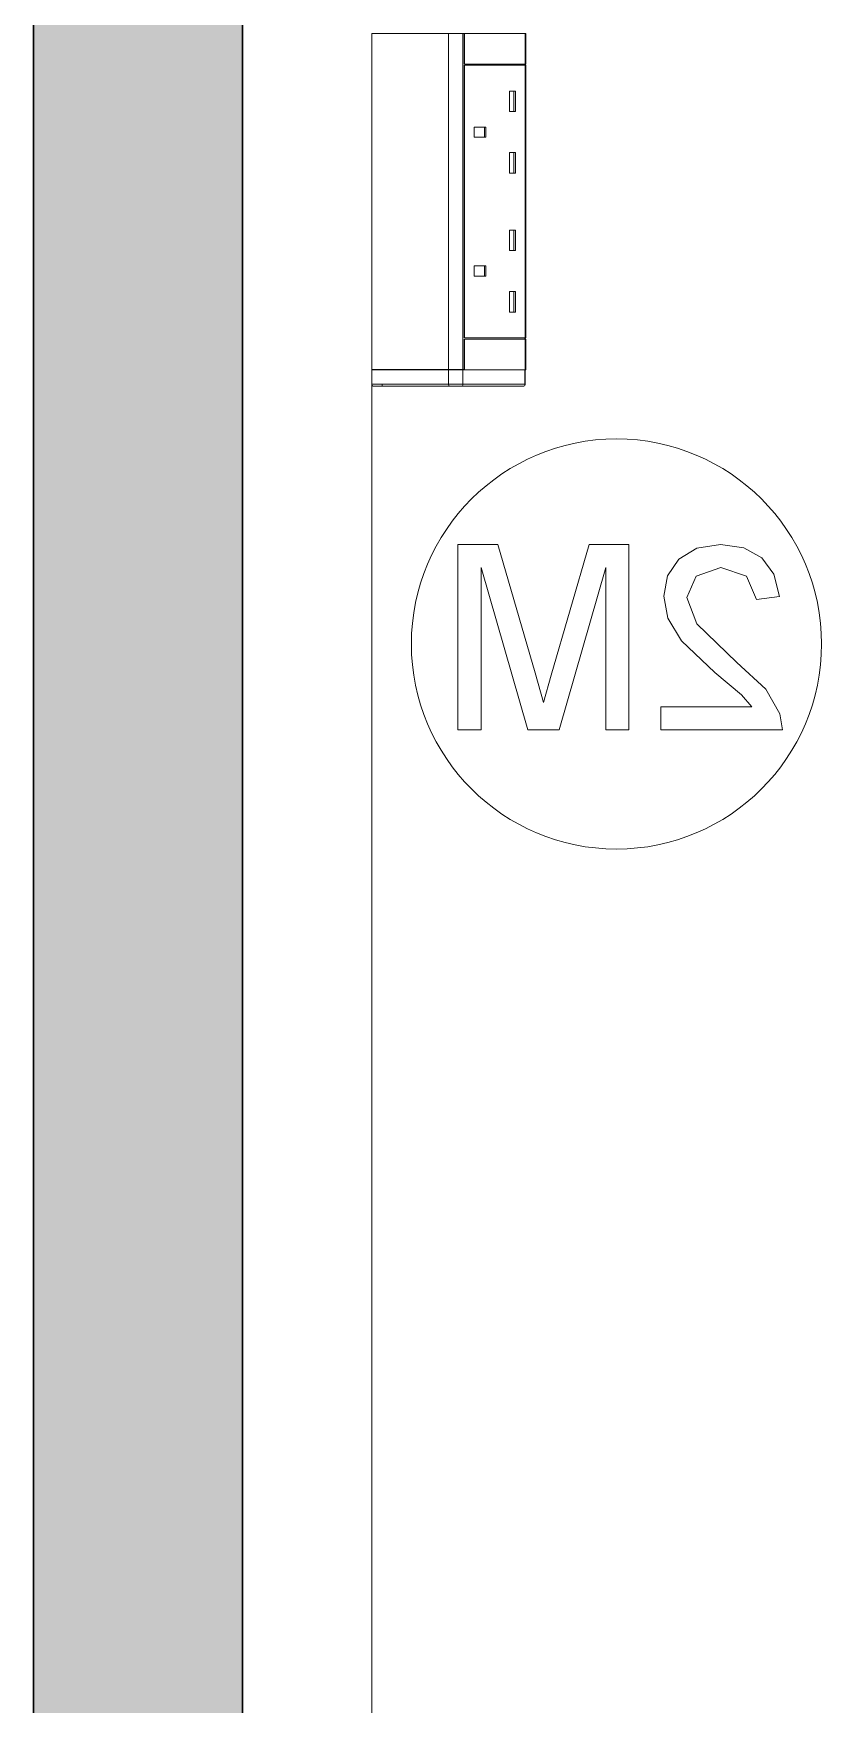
# Model space of a CAD drawing. Header units: millimetres. Extents: x 155927 to 295199, y -4084 to 97293.
# Drawn here: x 197726 to 198110, y 31294 to 32109 of the extents above; entities that cross this region are included whole.
import ezdxf

# ---------------------------------------------------------------- set-up
doc = ezdxf.new("R2010")
doc.units = ezdxf.units.MM
doc.header["$MEASUREMENT"] = 0
for name, color, linetype, lineweight in [('A-WALL-PATT', 7, 'CONTINUOUS', 9), ('I-FURN', 8, 'CONTINUOUS', 9), ('I-WALL', 7, 'CONTINUOUS', 9)]:
    doc.layers.add(name, color=color, linetype=linetype, lineweight=lineweight)

msp = doc.modelspace()

# ---------------------------------------------------------------- hatches: boundary and pattern name
at = {"layer": 'A-WALL-PATT'}
h = msp.add_hatch(color=256, dxfattribs=at)
h.paths.add_polyline_path([(197827.83, 28407.61), (197827.83, 28809.61), (197725.83, 28809.61), (197725.83, 28407.61)], flags=0)
h.paths.add_polyline_path([(197827.83, 29819.61), (197827.83, 33830.63), (197725.83, 33830.63), (197725.83, 29819.61)], flags=0)

# ---------------------------------------------------------------- linework, layer by layer
at = {"layer": 'I-FURN'}
for p, q in [((197890.82, 31944.91), (197890.82, 32108.81)), ((197890.83, 32108.81), (197890.83, 31944.91)), ((197890.83, 32108.81), (197928.29, 32108.81)), ((197928.29, 32108.81), (197928.29, 31944.91)), ((197928.29, 32108.81), (197935.21, 32108.81)), ((197935.21, 32108.81), (197935.21, 31944.91)), ((197935.84, 32108.81), (197935.21, 32108.81)), ((197935.84, 32093.85), (197935.84, 32108.81)), ((197936.04, 32108.85), (197936.04, 32093.85)), ((197965.87, 32108.85), (197936.04, 32108.85)), ((197965.67, 32108.81), (197965.67, 31944.91)), ((197965.87, 32093.85), (197965.87, 32108.85)), ((197935.84, 31960.35), (197935.84, 32093.35)), ((197936.04, 32093.85), (197965.87, 32093.85)), ((197936.04, 32093.35), (197936.04, 31960.35)), ((197965.87, 32093.35), (197936.04, 32093.35)), ((197965.49, 32093.35), (197965.49, 32093.85)), ((197965.87, 31960.35), (197965.87, 32093.35)), ((197960.84, 32080.74), (197957.98, 32080.74)), ((197957.98, 32080.74), (197957.98, 32070.74)), ((197960.1, 32080.74), (197960.1, 32070.74)), ((197960.84, 32080.74), (197960.84, 32070.74)), ((197960.84, 32070.74), (197957.98, 32070.74)), ((197940.77, 32058.24), (197940.77, 32063.24)), ((197940.77, 32063.24), (197946.5, 32063.24)), ((197945.77, 32063.24), (197945.77, 32058.24)), ((197946.5, 32063.24), (197946.5, 32058.24)), ((197946.5, 32058.24), (197940.77, 32058.24)), ((197960.84, 32050.74), (197957.98, 32050.74)), ((197957.98, 32050.74), (197957.98, 32040.74)), ((197960.1, 32050.74), (197960.1, 32040.74)), ((197960.84, 32050.74), (197960.84, 32040.74)), ((197960.84, 32040.74), (197957.98, 32040.74)), ((197960.84, 32012.96), (197957.98, 32012.96)), ((197957.98, 32012.96), (197957.98, 32002.96)), ((197960.1, 32012.96), (197960.1, 32002.96)), ((197960.84, 32012.96), (197960.84, 32002.96)), ((197960.84, 32002.96), (197957.98, 32002.96)), ((197946.5, 31995.46), (197940.77, 31995.46)), ((197940.77, 31995.46), (197940.77, 31990.46)), ((197946.5, 31990.46), (197940.77, 31990.46)), ((197945.77, 31995.46), (197945.77, 31990.46)), ((197946.5, 31995.46), (197946.5, 31990.46)), ((197960.84, 31982.96), (197957.98, 31982.96)), ((197957.98, 31982.96), (197957.98, 31972.96)), ((197960.1, 31982.96), (197960.1, 31972.96)), ((197960.84, 31982.96), (197960.84, 31972.96)), ((197960.84, 31972.96), (197957.98, 31972.96)), ((197935.84, 31944.91), (197935.84, 31959.85)), ((197965.87, 31960.35), (197936.04, 31960.35)), ((197936.04, 31959.85), (197936.04, 31944.85)), ((197965.87, 31959.85), (197936.04, 31959.85)), ((197965.49, 31959.85), (197965.49, 31960.35)), ((197965.87, 31944.85), (197965.87, 31959.85)), ((197890.82, 31937.79), (197890.82, 31944.79)), ((197928.29, 31944.91), (197890.83, 31944.91)), ((197890.83, 31937.79), (197890.83, 31944.79)), ((197890.83, 31944.79), (197928.29, 31944.79)), ((197935.21, 31944.91), (197928.29, 31944.91)), ((197928.29, 31937.79), (197928.29, 31944.79)), ((197928.29, 31944.79), (197935.21, 31944.79)), ((197936.04, 31944.85), (197933.59, 31944.85)), ((197935.21, 31944.91), (197935.84, 31944.91)), ((197935.21, 31937.79), (197935.21, 31944.79)), ((197935.21, 31944.79), (197965.49, 31944.79)), ((197936.04, 31944.85), (197965.87, 31944.85)), ((197965.49, 31937.79), (197965.49, 31944.79)), ((197965.49, 31944.79), (197965.67, 31944.79)), ((197965.67, 31944.79), (197965.67, 31937.79)), ((197965.67, 31944.79), (197965.67, 31937.79)), ((197965.67, 31944.79), (197965.67, 31937.79)), ((197890.83, 31937.79), (197890.83, 31249.61)), ((197890.83, 31249.61), (197890.83, 31937.79)), ((197890.83, 31937.79), (197928.29, 31937.79)), ((197891.83, 31936.79), (197891.82, 31936.79)), ((197928.85, 31936.79), (197891.83, 31936.79)), ((197891.83, 31936.79), (197895.82, 31936.79)), ((197895.82, 31937.79), (197895.82, 31936.79)), ((197895.82, 31936.79), (197934.39, 31936.79)), ((197928.29, 31937.79), (197935.21, 31937.79)), ((197934.39, 31936.79), (197928.85, 31936.79)), ((197964.67, 31936.79), (197934.39, 31936.79)), ((197964.67, 31936.79), (197934.39, 31936.79)), ((197935.21, 31937.79), (197965.49, 31937.79)), ((197965.3, 31937.01), (197965.33, 31937.04)), ((197965.49, 31937.79), (197965.67, 31937.79)), ((197952.29, 31859.65), (197932.84, 31859.65)), ((197932.84, 31859.65), (197932.84, 31769.24)), ((197970.48, 31797.03), (197952.29, 31859.65)), ((197996.74, 31859.65), (197978.25, 31795.93)), ((198016.19, 31859.65), (197996.74, 31859.65)), ((198016.19, 31769.24), (198016.19, 31859.65)), ((198049.37, 31857.84), (198040.59, 31852.41)), ((198060.82, 31859.65), (198049.37, 31857.84)), ((198072.19, 31858.02), (198060.82, 31859.65)), ((198080.99, 31853.14), (198072.19, 31858.02)), ((198040.59, 31852.41), (198035, 31844.3)), ((198086.91, 31845.16), (198080.99, 31853.14)), ((197944.14, 31769.24), (197944.14, 31848.35)), ((197944.14, 31848.35), (197966.86, 31769.24)), ((197982.18, 31769.24), (198004.89, 31848.35)), ((198004.89, 31848.35), (198004.89, 31769.24)), ((198035, 31844.3), (198033.14, 31834.44)), ((198044.44, 31833.76), (198049.05, 31844.12)), ((198049.05, 31844.12), (198061.06, 31848.35)), ((198061.06, 31848.35), (198073.59, 31844.22)), ((198073.59, 31844.22), (198078.35, 31832.81)), ((198089.65, 31834.22), (198086.91, 31845.16)), ((198033.14, 31834.44), (198035.15, 31823.73)), ((198049.32, 31820.96), (198044.44, 31833.76)), ((198078.35, 31832.81), (198089.65, 31834.22)), ((198035.15, 31823.73), (198041.83, 31812.65)), ((198068.83, 31802.13), (198049.32, 31820.96)), ((198041.83, 31812.65), (198058.02, 31797.16)), ((198082.98, 31789.03), (198068.83, 31802.13)), ((197974.52, 31782.62), (197970.48, 31797.03)), ((197978.25, 31795.93), (197974.52, 31782.62)), ((198058.02, 31797.16), (198071.02, 31786.29)), ((198071.02, 31786.29), (198076.12, 31780.54)), ((198089.85, 31777.03), (198082.98, 31789.03)), ((198031.73, 31780.54), (198031.73, 31769.24)), ((198076.12, 31780.54), (198031.73, 31780.54)), ((198091.06, 31769.24), (198089.85, 31777.03)), ((197932.84, 31769.24), (197944.14, 31769.24)), ((197966.86, 31769.24), (197982.18, 31769.24)), ((198004.89, 31769.24), (198016.19, 31769.24)), ((198031.73, 31769.24), (198091.06, 31769.24))]:
    msp.add_line(p, q, dxfattribs=at)
at = {"layer": 'I-FURN', "flags": 128}
for points in [[(197890.82, 31937.79), (197890.82, 31937.75), (197890.83, 31937.71), (197890.83, 31937.67), (197890.84, 31937.63), (197890.84, 31937.59), (197890.85, 31937.55), (197890.86, 31937.51), (197890.87, 31937.47), (197890.89, 31937.44), (197890.9, 31937.4), (197890.92, 31937.36), (197890.94, 31937.33), (197890.95, 31937.29), (197890.98, 31937.26), (197891, 31937.22), (197891.02, 31937.19), (197891.04, 31937.16), (197891.07, 31937.13), (197891.1, 31937.1), (197891.13, 31937.07), (197891.15, 31937.04), (197891.19, 31937.02), (197891.22, 31936.99), (197891.25, 31936.97), (197891.28, 31936.95), (197891.32, 31936.93), (197891.35, 31936.91), (197891.39, 31936.89), (197891.42, 31936.87), (197891.46, 31936.86), (197891.5, 31936.84), (197891.54, 31936.83), (197891.57, 31936.82), (197891.61, 31936.81), (197891.65, 31936.8), (197891.69, 31936.8), (197891.73, 31936.79), (197891.77, 31936.79), (197891.81, 31936.79), (197891.82, 31936.79)], [(197891.82, 31936.79), (197891.83, 31936.79), (197891.84, 31936.79), (197891.85, 31936.79), (197891.87, 31936.79), (197891.9, 31936.79), (197891.94, 31936.79), (197891.98, 31936.79), (197892.03, 31936.79), (197892.08, 31936.79), (197892.14, 31936.79), (197892.2, 31936.79), (197892.27, 31936.79), (197892.35, 31936.79), (197892.43, 31936.79), (197892.52, 31936.79), (197892.61, 31936.79), (197892.71, 31936.79), (197892.82, 31936.79), (197892.92, 31936.79), (197893.04, 31936.79), (197893.15, 31936.79), (197893.27, 31936.79), (197893.4, 31936.79), (197893.53, 31936.79), (197893.66, 31936.79), (197893.8, 31936.79), (197893.94, 31936.79), (197894.08, 31936.79), (197894.23, 31936.79), (197894.37, 31936.79), (197894.52, 31936.79), (197894.68, 31936.79), (197894.83, 31936.79), (197894.99, 31936.79), (197895.14, 31936.79), (197895.3, 31936.79), (197895.46, 31936.79), (197895.62, 31936.79), (197895.78, 31936.79), (197895.82, 31936.79)], [(197928.85, 31936.79), (197926.07, 31936.79), (197923.37, 31936.79), (197920.76, 31936.79), (197918.24, 31936.79), (197915.81, 31936.79), (197913.48, 31936.79), (197911.25, 31936.79), (197909.13, 31936.79), (197907.11, 31936.79), (197905.21, 31936.79), (197903.42, 31936.79), (197901.75, 31936.79), (197900.2, 31936.79), (197898.77, 31936.79), (197897.47, 31936.79), (197896.3, 31936.79), (197895.25, 31936.79), (197894.34, 31936.79), (197893.56, 31936.79), (197892.91, 31936.79), (197892.4, 31936.79), (197892.02, 31936.79), (197891.83, 31936.79)], [(197934.39, 31936.79), (197934.3, 31936.79), (197934.2, 31936.79), (197934.09, 31936.79), (197933.98, 31936.79), (197933.87, 31936.79), (197933.75, 31936.79), (197933.63, 31936.79), (197933.5, 31936.79), (197933.37, 31936.79), (197933.24, 31936.79), (197933.1, 31936.79), (197932.96, 31936.79), (197932.82, 31936.79), (197932.67, 31936.79), (197932.52, 31936.79), (197932.37, 31936.79), (197932.22, 31936.79), (197932.06, 31936.79), (197931.91, 31936.79), (197931.75, 31936.79), (197931.59, 31936.79), (197931.43, 31936.79), (197931.27, 31936.79), (197931.11, 31936.79), (197930.95, 31936.79), (197930.79, 31936.79), (197930.63, 31936.79), (197930.48, 31936.79), (197930.32, 31936.79), (197930.16, 31936.79), (197930.01, 31936.79), (197929.85, 31936.79), (197929.7, 31936.79), (197929.56, 31936.79), (197929.41, 31936.79), (197929.27, 31936.79), (197929.13, 31936.79), (197928.99, 31936.79), (197928.85, 31936.79)], [(197965.53, 31937.28), (197965.55, 31937.32), (197965.57, 31937.35), (197965.59, 31937.39), (197965.6, 31937.43), (197965.61, 31937.46), (197965.63, 31937.5), (197965.64, 31937.54), (197965.65, 31937.58), (197965.65, 31937.62), (197965.66, 31937.66), (197965.66, 31937.7), (197965.67, 31937.74), (197965.67, 31937.78), (197965.67, 31937.79)]]:
    msp.add_lwpolyline(points, dxfattribs=at)
at = {"layer": 'I-FURN'}
for start, end in [(0, 180), (180, 0)]:
    msp.add_arc((198010.12, 31811.12), 100, start, end, dxfattribs=at)
at = {"layer": 'I-FURN', "extrusion": (0, 0, -1)}
for centre, ratio, start_param, end_param in [((197891.83, 31937.79), 0.998113, 0, 1.570796), ((197928.85, 31937.79), 0.56467, 0, 1.570796), ((197934.39, 31937.79), 0.819152, 4.712389, 6.283185), ((197964.67, 31937.79), 0.819152, 4.712389, 6.283185)]:
    msp.add_ellipse(centre, major_axis=(0, -1), ratio=ratio, start_param=start_param, end_param=end_param, dxfattribs=at)
at = {"layer": 'I-WALL', "lineweight": 30}
for p, q in [((197725.83, 33830.63), (197725.83, 29819.61)), ((197827.83, 29819.61), (197827.83, 33830.63))]:
    msp.add_line(p, q, dxfattribs=at)

doc.saveas('drawing.dxf')
